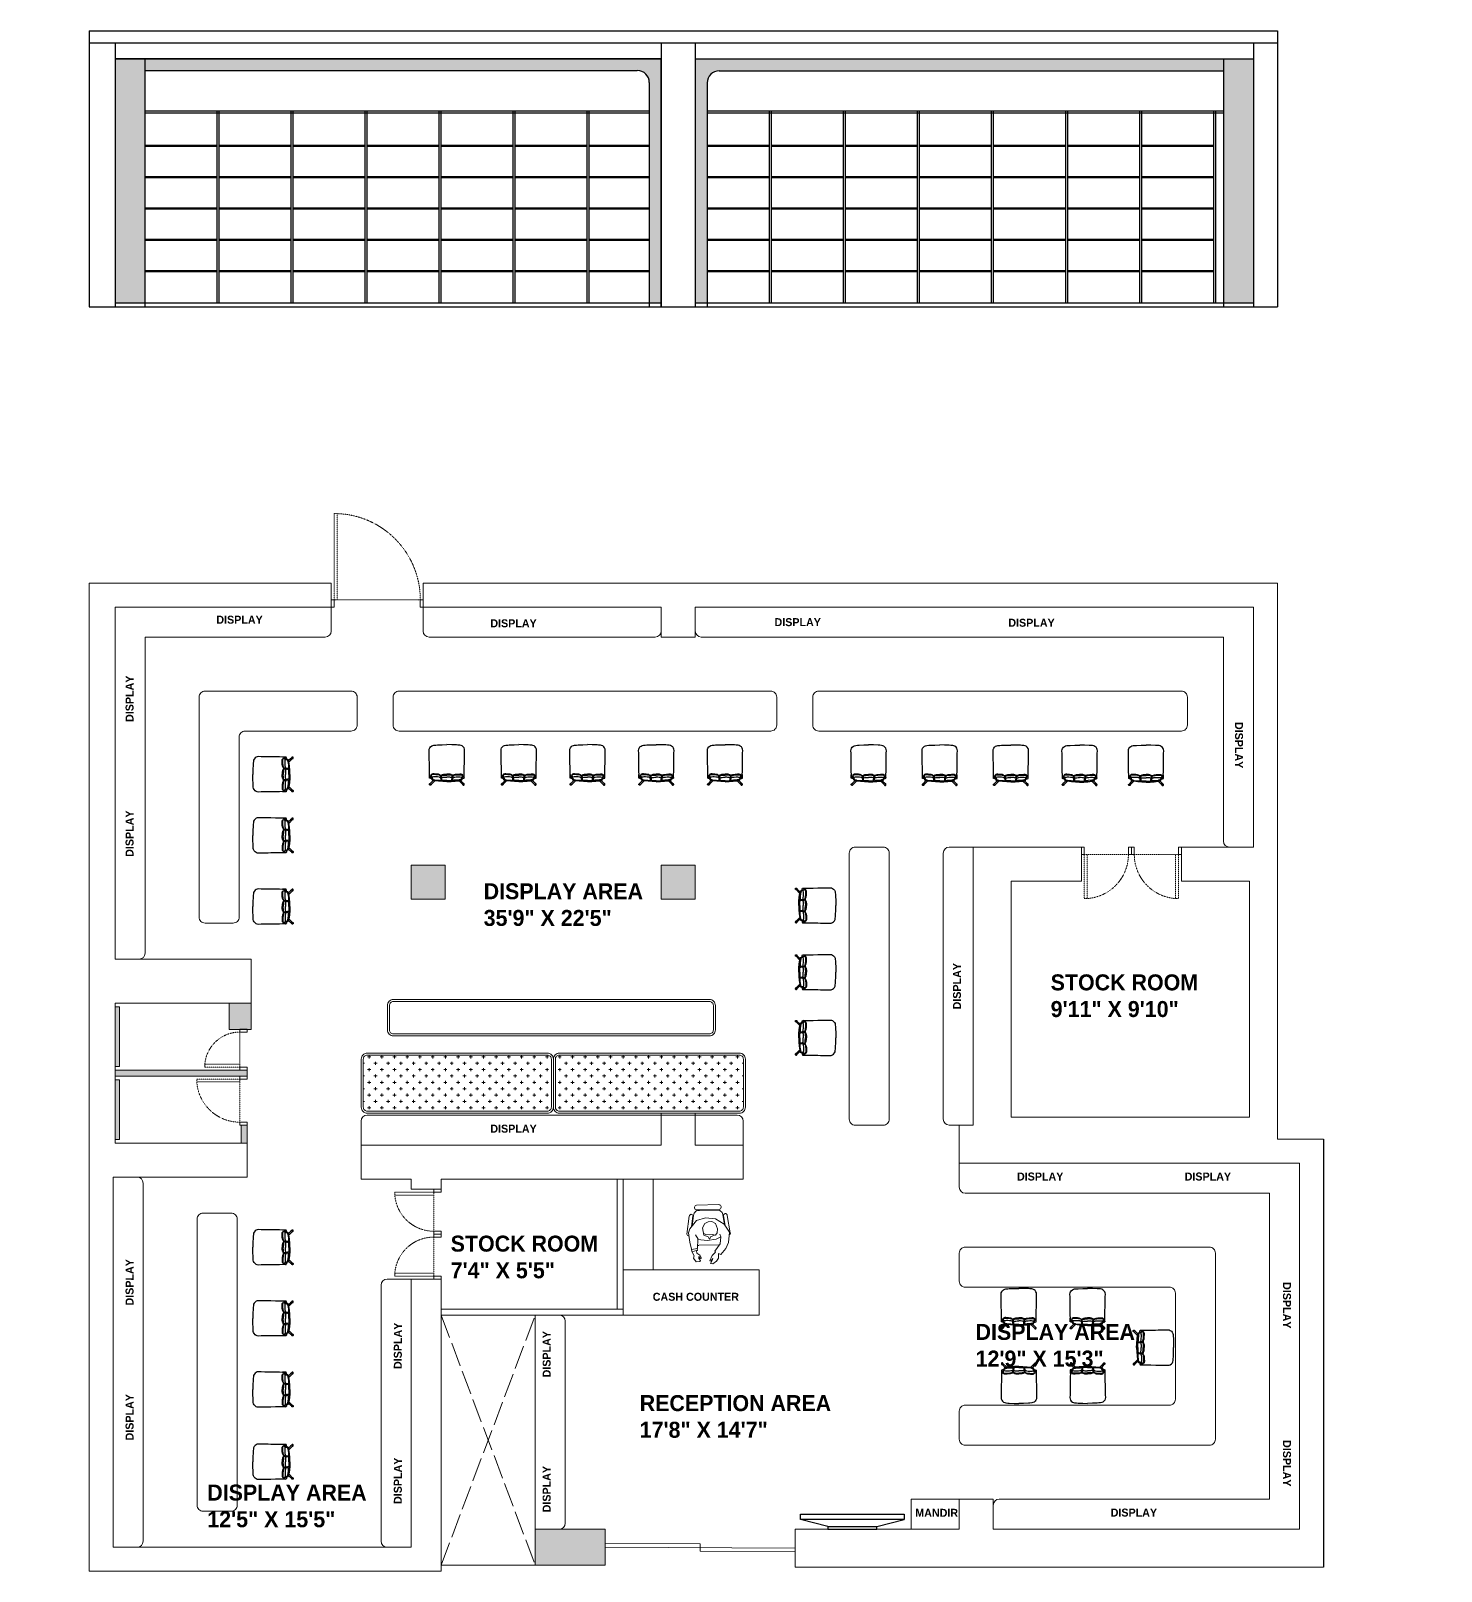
# Model space of a CAD drawing. Header units: inches. Extents: x -4677 to 18437, y -5264 to 2453.
# Drawn here: x 9867 to 10572, y -4412 to -3642 of the extents above; entities that cross this region are included whole.
import ezdxf

# ---------------------------------------------------------------- set-up
doc = ezdxf.new("R2010")
doc.units = ezdxf.units.IN
for name, pattern in [('ACAD_ISO02W100', [15, 12, -3]), ('AUDIT_D_060311083008-3', [0]), ('DASHED2', [0.375, 0.25, -0.125]), ('HIDDEN', [0.375, 0.25, -0.125])]:
    doc.linetypes.add(name, pattern=pattern)
for name, color, linetype in [('A-DOOR', 251, 'AUDIT_D_060311083008-3'), ('A-Door-Frame', 1, 'Continuous'), ('A-Door-Swing', 8, 'HIDDEN'), ('IEL-HATCH-002', 7, 'Continuous'), ('line_cad-block.com', 250, 'Continuous'), ('PDF11_PDF_CH', 7, 'Continuous')]:
    doc.layers.add(name, color=color, linetype=linetype)
doc.styles.add('HEMI', font='stylu.ttf')

# ---------------------------------------------------------------- blocks, each defined once
blk = doc.blocks.new('*U7')
at = {"layer": 'A-Door-Frame', "lineweight": 5}
for p, q in [((0, -100), (0, 0)), ((668, -100), (668, 0))]:
    blk.add_line(p, q, dxfattribs=at)
for points in [[(0, -100), (40, -100), (40, 0), (0, 0)], [(668, -100), (628, -100), (628, 0), (668, 0)]]:
    blk.add_lwpolyline(points, dxfattribs=at)
at = {"layer": 'A-Door-Swing', "linetype": 'DASHED2', "lineweight": 5}
blk.add_line((45, 0), (633, 0), dxfattribs=at)
blk.add_lwpolyline([(40, 0), (40, 588), (80, 588), (80, 0)], close=True, dxfattribs=at)
blk.add_arc((40, 0), 588, 360, 90, dxfattribs=at)
blk = doc.blocks.new('*U8')
at = {"layer": 'A-Door-Frame', "lineweight": 5}
for p, q in [((0, -100), (0, 0)), ((559, -100), (559, 0))]:
    blk.add_line(p, q, dxfattribs=at)
for points in [[(0, -100), (40, -100), (40, 0), (0, 0)], [(559, -100), (519, -100), (519, 0), (559, 0)]]:
    blk.add_lwpolyline(points, dxfattribs=at)
at = {"layer": 'A-Door-Swing', "linetype": 'DASHED2', "lineweight": 5}
blk.add_line((44, 0), (523, 0), dxfattribs=at)
blk.add_lwpolyline([(40, 0), (40, 479), (80, 479), (80, 0)], close=True, dxfattribs=at)
blk.add_arc((40, 0), 479, 360, 90, dxfattribs=at)
blk = doc.blocks.new('wf')
at = {"layer": 'PDF11_PDF_CH', "lineweight": 5}
for points in [[(-7100.86, -1901.79), (-7102.04, -1910.67)], [(-7099.68, -1906.9), (-7099.01, -1901.73)], [(-7098.22, -1897.24), (-7098.22, -1897.58)], [(-7086.03, -1895.95), (-7097.27, -1896.23)], [(-7097.21, -1898.59), (-7085.97, -1898.31)], [(-7095.75, -1898.87), (-7087.27, -1898.64)], [(-7084.06, -1900.95), (-7083.16, -1906)], [(-7082.77, -1900.33), (-7082.94, -1900.39)], [(-7081.93, -1901.34), (-7080.35, -1910.11)], [(-7093.62, -1910.33), (-7092.49, -1910.84), (-7090.75, -1911.06), (-7089.23, -1910.84), (-7087.77, -1911.17), (-7086.87, -1910.11), (-7086.65, -1908.03), (-7087.77, -1905.33), (-7089.51, -1904.43), (-7091.42, -1904.49), (-7093.05, -1905.33), (-7094.18, -1907.63), (-7093.62, -1911.17), (-7091.48, -1912.13), (-7090.98, -1913.09), (-7090.58, -1913.03), (-7090.24, -1912.02), (-7088.17, -1911.23)], [(-7096.43, -1913.25), (-7097.72, -1911.12)], [(-7096.03, -1916.29), (-7086.03, -1916.06)], [(-7085.02, -1912.13), (-7085.52, -1910.78)], [(-7096.82, -1917.86), (-7099.63, -1918.31)], [(-7097.21, -1918.93), (-7099.57, -1919.49)]]:
    blk.add_lwpolyline(points, dxfattribs=at)
for points in [[(-7098.95, -1901.8, 0.414213), (-7100.02, -1900.78), (-7099.85, -1900.78)], [(-7099.35, -1906.51), (-7098.67, -1901.34, -0.458817), (-7095.71, -1898.85)], [(-7085.92, -1898.31, 0.414213), (-7084.96, -1897.3), (-7084.96, -1896.9)], [(-7082.83, -1906.51), (-7083.73, -1901.4, -0.414214), (-7082.78, -1900.39)], [(-7101.99, -1910.67, 0.414214), (-7100.98, -1911.62), (-7101.15, -1911.62)]]:
    blk.add_lwpolyline(points, format="xyb", dxfattribs=at)
blk.add_lwpolyline([(-7096.48, -1913.31), (-7091.82, -1913.87), (-7087.32, -1913.25), (-7085.02, -1912.13), (-7085.41, -1915.61), (-7088.11, -1919.27), (-7087.66, -1919.72), (-7089.4, -1921.4), (-7090.58, -1923.99), (-7090.08, -1924.16), (-7089.12, -1922.92), (-7089.35, -1923.87), (-7090.19, -1925.45), (-7089.06, -1925.56), (-7087.15, -1924.27), (-7086.25, -1922.69), (-7086.2, -1920.39), (-7085.07, -1920.95), (-7082.6, -1917.92), (-7081.31, -1914.88), (-7080.75, -1909.66), (-7083.39, -1905.72), (-7087.77, -1903.08), (-7092.77, -1902.52), (-7097.27, -1903.93), (-7100.58, -1908.03), (-7101.26, -1909.99), (-7100.64, -1914.66), (-7099.68, -1918.25), (-7099.52, -1919.43), (-7098.34, -1921.51), (-7098.67, -1922.69), (-7097.44, -1924.55), (-7095.53, -1924.44), (-7095.19, -1923.87), (-7096.14, -1922.81), (-7095.98, -1921.96), (-7095.19, -1922.92), (-7094.74, -1922.69), (-7095.53, -1921.18), (-7096.99, -1920.17), (-7097.21, -1918.93), (-7096.71, -1918.87), (-7096.88, -1917.81), (-7096.65, -1917.75)], close=True, dxfattribs=at)
for centre, radius, start, end in [((-7099.83, -1901.82), 0.983, 91.19196, 181.19205), ((-7097.18, -1897.27), 0.983, 90.37353, 180.37354), ((-7097.18, -1897.6), 0.983, 180.98874, 270.98881), ((-7086.68, -1901.26), 2.61, 5.86671, 102.46398), ((-7085.95, -1896.99), 0.983, 1.80721, 91.80728), ((-7082.86, -1901.37), 0.983, 1.60398, 91.60402), ((-7101.12, -1910.47), 1.15, 271.0278, 275.47643), ((-7096.12, -1912.33), 4.02, 263.38062, 271.24697), ((-7086.11, -1912.1), 4.02, 271.59309, 275.60306), ((-7081.28, -1910.19), 0.983, 295.86727, 1.57111)]:
    blk.add_arc(centre, radius, start, end, dxfattribs=at)
blk = doc.blocks.new('*U12')
at = {"layer": 'A-Door-Frame', "lineweight": 5}
for p, q in [((0, -100), (0, 0)), ((682, -100), (682, 0))]:
    blk.add_line(p, q, dxfattribs=at)
for points in [[(0, -100), (40, -100), (40, 0), (0, 0)], [(682, -100), (642, -100), (642, 0), (682, 0)]]:
    blk.add_lwpolyline(points, dxfattribs=at)
at = {"layer": 'A-Door-Swing', "linetype": 'DASHED2', "lineweight": 5}
blk.add_line((45, 0), (647, 0), dxfattribs=at)
blk.add_lwpolyline([(40, 0), (40, 602), (80, 602), (80, 0)], close=True, dxfattribs=at)
blk.add_arc((40, 0), 602, 360, 90, dxfattribs=at)
blk = doc.blocks.new('*U13')
at = {"layer": 'A-Door-Frame', "lineweight": 5}
for p, q in [((0, -100), (0, 0)), ((614, -100), (614, 0))]:
    blk.add_line(p, q, dxfattribs=at)
for points in [[(0, -100), (40, -100), (40, 0), (0, 0)], [(614, -100), (574, -100), (574, 0), (614, 0)]]:
    blk.add_lwpolyline(points, dxfattribs=at)
at = {"layer": 'A-Door-Swing', "linetype": 'DASHED2', "lineweight": 5}
blk.add_line((45, 0), (578, 0), dxfattribs=at)
blk.add_lwpolyline([(40, 0), (40, 534), (80, 534), (80, 0)], close=True, dxfattribs=at)
blk.add_arc((40, 0), 534, 360, 90, dxfattribs=at)
blk = doc.blocks.new('erh')
at = {"ltscale": 7}
for p, q in [((3599.36, 764.17), (3585.77, 760.72)), ((3623.97, 764.17), (3637.56, 760.72))]:
    blk.add_line(p, q, dxfattribs=at)
for p, q in [((3623.97, 765.54), (3599.36, 765.54)), ((3599.36, 765.54), (3599.36, 764.17)), ((3623.97, 764.17), (3599.36, 764.17)), ((3623.97, 764.17), (3623.97, 765.54))]:
    blk.add_line(p, q)
blk.add_lwpolyline([(3585.77, 760.72), (3637.56, 760.72), (3637.56, 758.04), (3585.77, 758.04)], close=True, dxfattribs=at)
blk = doc.blocks.new('*U9')
at = {"layer": 'A-Door-Frame', "lineweight": 5}
for p, q in [((0, -100), (0, 0)), ((1255, -100), (1255, 0))]:
    blk.add_line(p, q, dxfattribs=at)
for points in [[(0, -100), (40, -100), (40, 0), (0, 0)], [(1255, -100), (1215, -100), (1215, 0), (1255, 0)]]:
    blk.add_lwpolyline(points, dxfattribs=at)
at = {"layer": 'A-Door-Swing', "linetype": 'DASHED2', "lineweight": 5}
blk.add_line((51, 0), (1225, 0), dxfattribs=at)
blk.add_lwpolyline([(40, 0), (40, 1175), (80, 1175), (80, 0)], close=True, dxfattribs=at)
blk.add_arc((40, 0), 1175, 360, 90, dxfattribs=at)
blk = doc.blocks.new('LEADCHAIR Executive 2014')
at = {"layer": 'line_cad-block.com', "color": 252, "true_color": 0x939598}
for points in [[(-239, 254), (-241, 256), (-243, 261), (-246, 264), (-249, 267), (-253, 268), (-257, 268), (-260, 267), (-264, 264), (-266, 261), (-267, 257), (-267, 253), (-266, 250), (-264, 246), (-260, 244), (-254, 240)], [(-186, 201), (-248, 262), (-251, 265), (-253, 265), (-256, 265), (-259, 265), (-262, 262), (-264, 260), (-265, 257), (-264, 254), (-264, 251), (-262, 249), (-241, 227), (-211, 196)], [(186, 201), (248, 262), (251, 265), (253, 265), (256, 265), (259, 265), (262, 262), (264, 260), (265, 257), (264, 254), (264, 251), (262, 249), (241, 227), (211, 196)], [(239, 254), (241, 256), (243, 261), (246, 264), (249, 267), (253, 268), (257, 268), (260, 267), (264, 264), (266, 261), (267, 257), (267, 253), (266, 250), (264, 246), (260, 244), (254, 240)], [(-256, 130), (-260, 128), (-262, 121), (-263, 116), (-265, 102), (-267, 55), (-267, -5), (-269, -78), (-270, -119), (-270, -168), (-270, -225), (-272, -265), (-270, -285), (-263, -303), (-251, -320), (-234, -334), (-217, -342), (-199, -346), (-170, -348), (-146, -350), (-73, -353), (0, -354)], [(-265, 159), (-265, 159), (-266, 159), (-266, 150), (-266, 142), (-266, 139), (-266, 104)], [(-263, 146), (-264, 146), (-264, 146), (-265, 145), (-265, 144), (-266, 131)], [(0, 214), (-64, 213), (-127, 208), (-190, 201), (-202, 199), (-211, 196), (-219, 194), (-223, 191), (-227, 184), (-247, 135), (-249, 131), (-251, 130), (-253, 131), (-255, 136), (-259, 147), (-262, 153), (-265, 159)], [(-234, 166), (-245, 164), (-252, 163), (-265, 159)], [(0, 210), (-63, 207), (-126, 203), (-190, 196), (-196, 195), (-204, 193), (-210, 192), (-216, 190), (-220, 188), (-223, 184), (-226, 176), (-245, 133), (-251, 124), (-253, 125), (-263, 146)], [(-98, 152), (-96, 152), (-93, 152), (-92, 152), (-93, 147), (-93, 143), (-94, 138), (-94, 134), (-95, 129), (-96, 124), (-96, 123), (-102, 120), (-107, 118), (-111, 116), (-128, 112), (-140, 110), (-170, 108), (-192, 107), (-204, 107), (-224, 108), (-229, 109), (-241, 113), (-244, 114), (-241, 121), (-237, 132), (-233, 142), (-232, 146), (-229, 151)], [(-96, 123), (-99, 119), (-107, 112), (-117, 105), (-131, 101), (-157, 98), (-180, 97), (-198, 95), (-214, 95), (-221, 97), (-227, 99), (-233, 101), (-237, 105), (-240, 108), (-242, 112), (-243, 113)], [(-92, 195), (-90, 194), (-89, 192), (-90, 180), (-92, 155), (-99, 151), (-106, 149), (-116, 146), (-120, 145), (-142, 142), (-168, 141), (-190, 141), (-206, 142), (-224, 145), (-230, 146), (-230, 147), (-228, 153), (-221, 173), (-219, 176), (-217, 178), (-210, 181), (-199, 184), (-193, 185), (-186, 187), (-130, 192), (-111, 193), (-92, 195)], [(-102, 115), (-89, 115)], [(-89, 115), (-86, 115), (-81, 114), (-73, 111)], [(-71, 153), (-76, 153), (-79, 152), (-80, 152), (-80, 149), (-81, 144), (-82, 136), (-83, 130), (-84, 124), (-67, 117), (-50, 115), (0, 113)], [(-84, 124), (-73, 110), (-68, 107), (-60, 103), (-48, 100), (-39, 99), (-34, 98), (0, 98)], [(0, 198), (-74, 197), (-74, 195), (-75, 193), (-76, 181), (-79, 156), (-78, 155), (-76, 154), (-71, 152), (-57, 148), (-44, 147), (-25, 146), (0, 146)], [(0, 214), (64, 213), (127, 208), (190, 201), (202, 199), (211, 196), (219, 194), (223, 191), (227, 184), (247, 135), (249, 131), (251, 130), (253, 131), (255, 136), (259, 147), (262, 153), (265, 159)], [(0, 210), (63, 207), (126, 203), (190, 196), (196, 195), (204, 193), (210, 192), (216, 190), (220, 188), (223, 184), (226, 176), (245, 133), (251, 124), (253, 125), (263, 146)], [(0, 198), (74, 197), (74, 195), (75, 193), (76, 181), (79, 156), (78, 155), (76, 154), (71, 152), (57, 148), (44, 147), (25, 146), (0, 146)], [(71, 153), (76, 153), (79, 152), (80, 152), (80, 149), (81, 144), (82, 136), (83, 130), (84, 124), (67, 117), (50, 115), (0, 113)], [(256, 130), (260, 128), (262, 121), (263, 116), (265, 102), (267, 55), (267, -5), (269, -78), (270, -119), (270, -168), (270, -225), (272, -265), (270, -285), (263, -303), (251, -320), (234, -334), (217, -342), (199, -346), (170, -348), (146, -350), (73, -353), (0, -354)], [(84, 124), (73, 110), (68, 107), (60, 103), (48, 100), (39, 99), (34, 98), (0, 98)], [(89, 115), (86, 115), (81, 114), (73, 111)], [(92, 195), (90, 194), (89, 192), (90, 180), (92, 155), (99, 151), (106, 149), (116, 146), (120, 145), (142, 142), (168, 141), (190, 141), (206, 142), (224, 145), (230, 146), (230, 147), (228, 153), (221, 173), (219, 176), (217, 178), (210, 181), (199, 184), (193, 185), (186, 187), (130, 192), (111, 193), (92, 195)], [(102, 115), (89, 115)], [(98, 152), (96, 152), (93, 152), (92, 152), (93, 147), (93, 143), (94, 138), (94, 134), (95, 129), (96, 124), (96, 123), (102, 120), (107, 118), (111, 116), (128, 112), (140, 110), (170, 108), (192, 107), (204, 107), (224, 108), (229, 109), (241, 113), (244, 114), (241, 121), (237, 132), (233, 142), (232, 146), (229, 151)], [(96, 123), (99, 119), (107, 112), (117, 105), (131, 101), (157, 98), (180, 97), (198, 95), (214, 95), (221, 97), (227, 99), (233, 101), (237, 105), (240, 108), (242, 112), (243, 113)], [(234, 166), (245, 164), (252, 163), (265, 159)], [(263, 146), (264, 146), (264, 146), (265, 145), (265, 144), (266, 131)], [(265, 159), (265, 159), (266, 159), (266, 150), (266, 142), (266, 139), (266, 104)]]:
    blk.add_lwpolyline(points, dxfattribs=at)

msp = doc.modelspace()

# ---------------------------------------------------------------- hatches: boundary and pattern name
at = {"layer": 'IEL-HATCH-002', "true_color": 0x939598, "transparency": 33554687}
h = msp.add_hatch(color=252, dxfattribs=at)
h.dxf.hatch_style = 1
h.paths.add_polyline_path([(9648.4, -3662.13), (9487.4, -3662.13), (9487.4, -3784.13), (9493.4, -3784.13), (9493.4, -3674.13, -0.414214), (9499.4, -3668.13), (9648.4, -3668.13)])
h.paths.add_polyline_path([(9663.4, -3662.13), (9648.4, -3662.13), (9648.4, -3784.13), (9663.4, -3784.13)])
h.paths.add_polyline_path([(10182.61, -3655.71), (9924.64, -3655.71), (9924.64, -3661.61), (10170.64, -3661.61, -0.414214), (10176.64, -3667.61), (10176.61, -3777.71), (10182.59, -3777.71)])
h.paths.add_polyline_path([(10463.61, -3655.71), (10199.61, -3655.71), (10199.61, -3777.71), (10205.61, -3777.71), (10205.61, -3667.71, -0.414214), (10211.61, -3661.71), (10463.61, -3661.71)])
h.paths.add_polyline_path([(10478.61, -3655.71), (10463.61, -3655.71), (10463.61, -3777.71), (10478.61, -3777.71)])
h.paths.add_polyline_path([(9909.61, -3655.71), (9909.61, -3777.71), (9924.61, -3777.71), (9924.62, -3762.04), (9924.61, -3762.04), (9924.61, -3761.54), (9924.62, -3746.38), (9924.61, -3746.38), (9924.62, -3746.38), (9924.62, -3730.71), (9924.61, -3730.71), (9924.61, -3730.21), (9924.62, -3715.04), (9924.61, -3715.04), (9924.61, -3714.54), (9924.62, -3699.38), (9924.61, -3699.38), (9924.61, -3698.88), (9924.64, -3655.71)])
h.paths.add_polyline_path([(10756.29, -3655.71), (10651.29, -3655.71), (10651.29, -3661.71), (10744.29, -3661.71, -0.414214), (10750.29, -3667.71), (10750.29, -3777.71), (10756.29, -3777.71)])
h.paths.add_polyline_path([(10651.29, -3655.71), (10636.29, -3655.71), (10636.29, -3779.71), (10651.29, -3779.71)])
at = {"layer": 'IEL-HATCH-002', "lineweight": 5, "true_color": 0x636466, "transparency": 33554687}
h = msp.add_hatch(color=251, dxfattribs=at)
h.dxf.hatch_style = 1
h.paths.add_polyline_path([(10074.61, -4058.81), (10057.61, -4058.81), (10057.61, -4075.81), (10074.61, -4075.81)])
h.paths.add_polyline_path([(10199.61, -4058.81), (10182.61, -4058.81), (10182.61, -4075.81), (10199.61, -4075.81)])
at = {"layer": 'IEL-HATCH-002', "lineweight": 5, "true_color": 0xadddf7, "transparency": 33554687}
h = msp.add_hatch(color=141, dxfattribs=at)
h.dxf.hatch_style = 1
h.paths.add_polyline_path([(9911.76, -4166.17), (9909.61, -4166.17), (9909.61, -4195.97), (9911.76, -4195.97)])
h.paths.add_polyline_path([(9911.76, -4129.67), (9909.61, -4129.67), (9909.61, -4159.47), (9911.76, -4159.47)])
at = {"layer": 'IEL-HATCH-002', "lineweight": 5, "true_color": 0x939598, "transparency": 33554687}
h = msp.add_hatch(color=252, dxfattribs=at)
h.dxf.hatch_style = 1
h.paths.add_polyline_path([(9977.61, -4127.81), (9966.61, -4127.81), (9966.61, -4140.92), (9971.95, -4140.92), (9971.95, -4140.81), (9975.61, -4140.81), (9975.61, -4140.92), (9977.61, -4140.92)])
h = msp.add_hatch(dxfattribs=at)
h.set_pattern_fill('CROSS', color=252, scale=0.5)
h.set_pattern_definition([(0, (1879.2303, -5053.241), (3.175, 3.175), [1.5875, -4.7625]), (90, (1880.024, -5054.0346), (-3.175, 3.175), [1.5875, -4.7625])])
h.paths.add_polyline_path([(10127.67, -4155.81, 0.414214), (10125.67, -4153.81), (10035.67, -4153.81, 0.414214), (10033.67, -4155.81), (10033.67, -4179.81, 0.414214), (10035.67, -4181.81), (10125.67, -4181.81, 0.414214), (10127.67, -4179.81)])
h.paths.add_polyline_path([(10223.67, -4155.81, 0.414214), (10221.67, -4153.81), (10131.67, -4153.81, 0.414214), (10129.67, -4155.81), (10129.67, -4179.81, 0.414214), (10131.67, -4181.81), (10221.67, -4181.81, 0.414214), (10223.67, -4179.81)])
at = {"layer": 'IEL-HATCH-002', "lineweight": 5, "true_color": 0xc6a88b, "transparency": 33554687}
h = msp.add_hatch(color=43, dxfattribs=at)
h.dxf.hatch_style = 1
h.paths.add_polyline_path([(9975.61, -4161.31), (9971.95, -4161.31), (9909.61, -4161.31), (9909.61, -4164.31), (9975.61, -4164.31)])
h.paths.add_polyline_path([(9975.61, -4188.81), (9972.61, -4188.81), (9972.61, -4197.81), (9975.61, -4197.81)])
at = {"layer": 'IEL-HATCH-002', "lineweight": 5, "true_color": 0x939598, "transparency": 33554687}
h = msp.add_hatch(color=252, dxfattribs=at)
h.dxf.hatch_style = 1
h.paths.add_polyline_path([(10154.61, -4390.81), (10119.61, -4390.81), (10119.61, -4408.81), (10154.61, -4408.81)])

# ---------------------------------------------------------------- linework, layer by layer
for p, q in [((9896.61, -3641.71), (9896.61, -3779.71)), ((9896.61, -3641.71), (10490.61, -3641.71)), ((10490.61, -3641.71), (10490.61, -3779.71)), ((9896.61, -3647.71), (10490.61, -3647.71)), ((9909.61, -3647.71), (9909.61, -3779.71)), ((10182.61, -3647.71), (10182.61, -3779.71)), ((10199.61, -3647.71), (10199.61, -3779.71)), ((10478.61, -3647.71), (10478.61, -3779.71)), ((9909.61, -3655.71), (10182.61, -3655.71)), ((9909.64, -3655.61), (10182.64, -3655.61)), ((9924.61, -3779.71), (9924.64, -3655.61)), ((10182.59, -3779.81), (10182.61, -3655.71)), ((10199.61, -3655.71), (10478.61, -3655.71)), ((10199.61, -3655.71), (10478.61, -3655.71)), ((10463.61, -3655.71), (10463.61, -3779.71)), ((9924.64, -3661.61), (10170.64, -3661.61)), ((10211.61, -3661.71), (10463.61, -3661.71)), ((10176.64, -3667.61), (10176.61, -3779.71)), ((10205.61, -3667.71), (10205.61, -3779.71)), ((9924.63, -3681.71), (10176.63, -3681.71)), ((9924.63, -3682.71), (10176.63, -3682.71)), ((9960.61, -3777.71), (9960.63, -3681.71)), ((9961.61, -3777.71), (9961.63, -3681.71)), ((9997.6, -3777.71), (9997.62, -3681.71)), ((9998.6, -3777.71), (9998.62, -3681.71)), ((10034.59, -3777.71), (10034.61, -3681.71)), ((10035.59, -3777.71), (10035.61, -3681.71)), ((10071.59, -3777.71), (10071.61, -3681.71)), ((10072.59, -3777.71), (10072.61, -3681.71)), ((10108.59, -3777.71), (10108.61, -3681.71)), ((10109.59, -3777.71), (10109.61, -3681.71)), ((10145.59, -3777.71), (10145.61, -3681.71)), ((10146.59, -3777.71), (10146.61, -3681.71)), ((10182.61, -3681.71), (10182.61, -3681.71)), ((10205.61, -3681.71), (10463.61, -3681.71)), ((10205.61, -3682.71), (10463.61, -3682.71)), ((10236.61, -3681.71), (10236.61, -3777.71)), ((10237.61, -3681.71), (10237.61, -3777.71)), ((10273.61, -3681.71), (10273.61, -3777.71)), ((10274.61, -3681.71), (10274.61, -3777.71)), ((10310.61, -3681.71), (10310.61, -3777.71)), ((10311.61, -3681.71), (10311.61, -3777.71)), ((10347.61, -3681.71), (10347.61, -3777.71)), ((10348.61, -3681.71), (10348.61, -3777.71)), ((10384.61, -3681.71), (10384.61, -3777.71)), ((10385.61, -3681.71), (10385.61, -3777.71)), ((10421.61, -3681.71), (10421.61, -3777.71)), ((10422.61, -3681.71), (10422.61, -3777.71)), ((10458.61, -3681.71), (10458.61, -3777.71)), ((10459.61, -3681.71), (10459.61, -3777.71)), ((9896.61, -3779.71), (10490.61, -3779.71)), ((9909.61, -3777.71), (10182.61, -3777.71)), ((9997.6, -3779.85), (9997.6, -3779.71)), ((9998.6, -3779.85), (9998.6, -3779.71)), ((10199.61, -3777.71), (10478.61, -3777.71)), ((10513.61, -4195.81), (10513.61, -4409.81))]:
    msp.add_line(p, q)
at = {"color": 143, "true_color": 0x7aafdf}
for p, q in [((9924.61, -3698.88), (9960.61, -3698.88)), ((9924.61, -3699.38), (9960.61, -3699.38)), ((9961.61, -3698.88), (9997.61, -3698.88)), ((9961.61, -3699.38), (9997.61, -3699.38)), ((9998.6, -3698.88), (10034.6, -3698.88)), ((9998.6, -3699.38), (10034.6, -3699.38)), ((10035.59, -3698.88), (10071.59, -3698.88)), ((10035.59, -3699.38), (10071.59, -3699.38)), ((10072.59, -3698.88), (10108.59, -3698.88)), ((10072.59, -3699.38), (10108.59, -3699.38)), ((10109.59, -3698.88), (10145.59, -3698.88)), ((10109.59, -3699.38), (10145.59, -3699.38)), ((10146.59, -3698.88), (10176.61, -3698.88)), ((10146.59, -3699.38), (10176.61, -3699.38)), ((10205.61, -3698.88), (10236.61, -3698.88)), ((10205.61, -3699.38), (10236.61, -3699.38)), ((10237.61, -3698.88), (10273.61, -3698.88)), ((10237.61, -3699.38), (10273.61, -3699.38)), ((10274.61, -3698.88), (10310.61, -3698.88)), ((10274.61, -3699.38), (10310.61, -3699.38)), ((10311.61, -3698.88), (10347.61, -3698.88)), ((10311.61, -3699.38), (10347.61, -3699.38)), ((10348.61, -3698.88), (10384.61, -3698.88)), ((10348.61, -3699.38), (10384.61, -3699.38)), ((10385.61, -3698.88), (10421.61, -3698.88)), ((10385.61, -3699.38), (10421.61, -3699.38)), ((10422.61, -3698.88), (10458.61, -3698.88)), ((10422.61, -3699.38), (10458.61, -3699.38)), ((9924.61, -3714.54), (9960.61, -3714.54)), ((9924.61, -3715.04), (9960.61, -3715.04)), ((9961.61, -3714.54), (9997.61, -3714.54)), ((9961.61, -3715.04), (9997.61, -3715.04)), ((9998.6, -3714.54), (10034.6, -3714.54)), ((9998.6, -3715.04), (10034.6, -3715.04)), ((10035.59, -3714.54), (10071.59, -3714.54)), ((10035.59, -3715.04), (10071.59, -3715.04)), ((10072.59, -3714.54), (10108.59, -3714.54)), ((10072.59, -3715.04), (10108.59, -3715.04)), ((10109.59, -3714.54), (10145.59, -3714.54)), ((10109.59, -3715.04), (10145.59, -3715.04)), ((10146.59, -3714.54), (10176.61, -3714.54)), ((10146.59, -3715.04), (10176.61, -3715.04)), ((10205.61, -3714.54), (10236.61, -3714.54)), ((10205.61, -3715.04), (10236.61, -3715.04)), ((10237.61, -3714.54), (10273.61, -3714.54)), ((10237.61, -3715.04), (10273.61, -3715.04)), ((10274.61, -3714.54), (10310.61, -3714.54)), ((10274.61, -3715.04), (10310.61, -3715.04)), ((10311.61, -3714.54), (10347.61, -3714.54)), ((10311.61, -3715.04), (10347.61, -3715.04)), ((10348.61, -3714.54), (10384.61, -3714.54)), ((10348.61, -3715.04), (10384.61, -3715.04)), ((10385.61, -3714.54), (10421.61, -3714.54)), ((10385.61, -3715.04), (10421.61, -3715.04)), ((10422.61, -3714.54), (10458.61, -3714.54)), ((10422.61, -3715.04), (10458.61, -3715.04)), ((9924.61, -3730.21), (9960.61, -3730.21)), ((9924.61, -3730.71), (9960.61, -3730.71)), ((9961.61, -3730.21), (9997.61, -3730.21)), ((9961.61, -3730.71), (9997.61, -3730.71)), ((9998.6, -3730.21), (10034.6, -3730.21)), ((9998.6, -3730.71), (10034.6, -3730.71)), ((10035.59, -3730.21), (10071.59, -3730.21)), ((10035.59, -3730.71), (10071.59, -3730.71)), ((10072.59, -3730.21), (10108.59, -3730.21)), ((10072.59, -3730.71), (10108.59, -3730.71)), ((10109.59, -3730.21), (10145.59, -3730.21)), ((10109.59, -3730.71), (10145.59, -3730.71)), ((10146.59, -3730.21), (10176.61, -3730.21)), ((10146.59, -3730.71), (10176.61, -3730.71)), ((10205.61, -3730.21), (10236.61, -3730.21)), ((10205.61, -3730.71), (10236.61, -3730.71)), ((10237.61, -3730.21), (10273.61, -3730.21)), ((10237.61, -3730.71), (10273.61, -3730.71)), ((10274.61, -3730.21), (10310.61, -3730.21)), ((10274.61, -3730.71), (10310.61, -3730.71)), ((10311.61, -3730.21), (10347.61, -3730.21)), ((10311.61, -3730.71), (10347.61, -3730.71)), ((10348.61, -3730.21), (10384.61, -3730.21)), ((10348.61, -3730.71), (10384.61, -3730.71)), ((10385.61, -3730.21), (10421.61, -3730.21)), ((10385.61, -3730.71), (10421.61, -3730.71)), ((10422.61, -3730.21), (10458.61, -3730.21)), ((10422.61, -3730.71), (10458.61, -3730.71)), ((9924.61, -3745.88), (9960.61, -3745.88)), ((9924.61, -3746.38), (9960.61, -3746.38)), ((9961.61, -3745.88), (9997.61, -3745.88)), ((9961.61, -3746.38), (9997.61, -3746.38)), ((9998.6, -3745.88), (10034.6, -3745.88)), ((9998.6, -3746.38), (10034.6, -3746.38)), ((10035.59, -3745.88), (10071.59, -3745.88)), ((10035.59, -3746.38), (10071.59, -3746.38)), ((10072.59, -3745.88), (10108.59, -3745.88)), ((10072.59, -3746.38), (10108.59, -3746.38)), ((10109.59, -3745.88), (10145.59, -3745.88)), ((10109.59, -3746.38), (10145.59, -3746.38)), ((10146.59, -3745.88), (10176.61, -3745.88)), ((10146.59, -3746.38), (10176.61, -3746.38)), ((10205.61, -3745.88), (10236.61, -3745.88)), ((10205.61, -3746.38), (10236.61, -3746.38)), ((10237.61, -3745.88), (10273.61, -3745.88)), ((10237.61, -3746.38), (10273.61, -3746.38)), ((10274.61, -3745.88), (10310.61, -3745.88)), ((10274.61, -3746.38), (10310.61, -3746.38)), ((10311.61, -3745.88), (10347.61, -3745.88)), ((10311.61, -3746.38), (10347.61, -3746.38)), ((10348.61, -3745.88), (10384.61, -3745.88)), ((10348.61, -3746.38), (10384.61, -3746.38)), ((10385.61, -3745.88), (10421.61, -3745.88)), ((10385.61, -3746.38), (10421.61, -3746.38)), ((10422.61, -3745.88), (10458.61, -3745.88)), ((10422.61, -3746.38), (10458.61, -3746.38)), ((9924.61, -3761.54), (9960.61, -3761.54)), ((9924.61, -3762.04), (9960.61, -3762.04)), ((9961.61, -3761.54), (9997.61, -3761.54)), ((9961.61, -3762.04), (9997.61, -3762.04)), ((9998.6, -3761.54), (10034.6, -3761.54)), ((9998.6, -3762.04), (10034.6, -3762.04)), ((10035.59, -3761.54), (10071.59, -3761.54)), ((10035.59, -3762.04), (10071.59, -3762.04)), ((10072.59, -3761.54), (10108.59, -3761.54)), ((10072.59, -3762.04), (10108.59, -3762.04)), ((10109.59, -3761.54), (10145.59, -3761.54)), ((10109.59, -3762.04), (10145.59, -3762.04)), ((10146.59, -3761.54), (10176.61, -3761.54)), ((10146.59, -3762.04), (10176.61, -3762.04)), ((10205.61, -3761.54), (10236.61, -3761.54)), ((10205.61, -3762.04), (10236.61, -3762.04)), ((10237.61, -3761.54), (10273.61, -3761.54)), ((10237.61, -3762.04), (10273.61, -3762.04)), ((10274.61, -3761.54), (10310.61, -3761.54)), ((10274.61, -3762.04), (10310.61, -3762.04)), ((10311.61, -3761.54), (10347.61, -3761.54)), ((10311.61, -3762.04), (10347.61, -3762.04)), ((10348.61, -3761.54), (10384.61, -3761.54)), ((10348.61, -3762.04), (10384.61, -3762.04)), ((10385.61, -3761.54), (10421.61, -3761.54)), ((10385.61, -3762.04), (10421.61, -3762.04)), ((10422.61, -3761.54), (10458.61, -3761.54)), ((10422.61, -3762.04), (10458.61, -3762.04))]:
    msp.add_line(p, q, dxfattribs=at)
at = {"lineweight": 5}
for p, q in [((10017.61, -3917.81), (9896.61, -3917.81)), ((9896.61, -3917.81), (9896.61, -4411.81)), ((10017.61, -3917.81), (10017.61, -3929.81)), ((10490.61, -3917.81), (10063.61, -3917.81)), ((10063.61, -3917.81), (10063.61, -3929.81)), ((10490.61, -4195.81), (10490.61, -3917.81)), ((10017.61, -3929.81), (9909.61, -3929.81)), ((9909.61, -3929.81), (9909.61, -4105.81)), ((9909.61, -3929.81), (9909.61, -3944.81)), ((10017.61, -3929.81), (10017.61, -3941.81)), ((10182.61, -3929.81), (10063.61, -3929.81)), ((10063.61, -3929.81), (10063.61, -3941.81)), ((10182.61, -3944.81), (10182.61, -3929.81)), ((10182.61, -3929.81), (10182.61, -3941.81)), ((10478.61, -3929.81), (10199.61, -3929.81)), ((10199.61, -3929.81), (10199.61, -3944.81)), ((10199.61, -3929.81), (10199.61, -3941.81)), ((10478.61, -4049.81), (10478.61, -3929.81)), ((10014.61, -3944.81), (9924.61, -3944.81)), ((9924.61, -3944.81), (9924.61, -4102.81)), ((10179.61, -3944.81), (10066.61, -3944.81)), ((10199.61, -3944.81), (10182.61, -3944.81)), ((10199.61, -3944.81), (10182.61, -3944.81)), ((10463.61, -3944.81), (10202.61, -3944.81)), ((10463.61, -4046.81), (10463.61, -3944.81)), ((10338.61, -4049.81), (10326.61, -4049.81)), ((10338.61, -4188.81), (10338.61, -4049.81)), ((10338.61, -4049.81), (10392.61, -4049.81)), ((10392.61, -4049.81), (10392.61, -4066.81)), ((10442.61, -4066.81), (10442.61, -4049.81)), ((10442.61, -4049.81), (10478.61, -4049.81)), ((10478.61, -4049.81), (10466.61, -4049.81)), ((10323.61, -4052.81), (10323.61, -4185.81)), ((10074.61, -4058.81), (10057.61, -4058.81)), ((10057.61, -4058.81), (10057.61, -4075.81)), ((10074.61, -4075.81), (10074.61, -4058.81)), ((10392.61, -4066.81), (10357.61, -4066.81)), ((10357.61, -4066.81), (10357.61, -4184.81)), ((10476.61, -4066.81), (10442.61, -4066.81)), ((10476.61, -4184.81), (10476.61, -4066.81)), ((10057.61, -4075.81), (10074.61, -4075.81)), ((9909.61, -4105.81), (9977.61, -4105.81)), ((9909.61, -4105.81), (9921.61, -4105.81)), ((9977.61, -4105.81), (9977.61, -4127.81)), ((9909.61, -4127.81), (9909.61, -4197.81)), ((9966.61, -4127.81), (9909.61, -4127.81)), ((9977.61, -4127.81), (9966.61, -4127.81)), ((9966.61, -4140.92), (9966.61, -4127.81)), ((9977.61, -4127.81), (9977.61, -4140.92)), ((9977.61, -4140.92), (9966.61, -4140.92)), ((9975.61, -4161.31), (9909.61, -4161.31)), ((9975.61, -4164.31), (9909.61, -4164.31)), ((9975.61, -4164.31), (9975.61, -4161.31)), ((9975.61, -4188.81), (9972.61, -4188.81)), ((9972.61, -4188.81), (9972.61, -4197.81)), ((9975.61, -4197.81), (9975.61, -4188.81)), ((10032.61, -4186.81), (10032.61, -4198.81)), ((10220.61, -4183.81), (10035.61, -4183.81)), ((10182.61, -4198.81), (10182.61, -4182.81)), ((10182.61, -4182.81), (10199.61, -4182.81)), ((10199.61, -4182.81), (10199.61, -4198.81)), ((10223.61, -4198.81), (10223.61, -4186.81)), ((10326.61, -4188.81), (10338.61, -4188.81)), ((10331.61, -4207.81), (10331.61, -4188.81)), ((10357.61, -4184.81), (10476.61, -4184.81)), ((10513.61, -4195.81), (10490.61, -4195.81)), ((9909.61, -4197.81), (9975.61, -4197.81)), ((9975.61, -4197.81), (9975.61, -4214.81)), ((10032.61, -4215.81), (10032.61, -4198.81)), ((10199.61, -4198.81), (10223.61, -4198.81)), ((10223.61, -4198.81), (10223.61, -4215.81)), ((10501.61, -4207.81), (10331.61, -4207.81)), ((10331.61, -4207.81), (10331.61, -4219.81)), ((10501.61, -4390.81), (10501.61, -4207.81)), ((9975.61, -4214.81), (9908.61, -4214.81)), ((9908.61, -4214.81), (9908.61, -4399.81)), ((9908.61, -4214.81), (9920.61, -4214.81)), ((9923.61, -4217.81), (9923.61, -4396.81)), ((10057.61, -4215.81), (10032.61, -4215.81)), ((10057.61, -4220.81), (10057.61, -4215.81)), ((10072.61, -4215.81), (10072.61, -4220.81)), ((10160.61, -4280.81), (10160.61, -4215.81)), ((10163.61, -4215.81), (10163.61, -4275.81)), ((10163.61, -4283.81), (10163.61, -4215.81)), ((10178.61, -4261.14), (10178.61, -4215.81)), ((10072.61, -4220.81), (10057.61, -4220.81)), ((10486.61, -4222.81), (10334.61, -4222.81)), ((10486.61, -4375.81), (10486.61, -4222.81)), ((10057.61, -4265.81), (10045.61, -4265.81)), ((10057.61, -4399.81), (10057.61, -4265.81)), ((10057.61, -4265.81), (10072.61, -4265.81)), ((10072.61, -4265.81), (10072.61, -4283.81)), ((10042.61, -4396.81), (10042.61, -4268.81)), ((10072.61, -4280.81), (10163.61, -4280.81)), ((10072.61, -4283.81), (10119.61, -4283.81)), ((10072.61, -4283.81), (10072.61, -4408.81)), ((10072.61, -4283.81), (10163.61, -4283.81)), ((10119.61, -4283.81), (10119.61, -4299.81)), ((10119.61, -4283.81), (10119.61, -4283.81)), ((10131.61, -4283.81), (10119.61, -4283.81)), ((10134.61, -4286.81), (10134.61, -4387.81)), ((10119.61, -4299.81), (10119.61, -4390.81)), ((10331.61, -4390.81), (10331.61, -4375.81)), ((10331.61, -4375.81), (10348.61, -4375.81)), ((10348.61, -4375.81), (10348.61, -4390.81)), ((10348.61, -4378.81), (10348.61, -4390.81)), ((10351.61, -4375.81), (10486.61, -4375.81)), ((10119.61, -4390.81), (10154.61, -4390.81)), ((10119.61, -4408.81), (10119.61, -4390.81)), ((10119.61, -4390.81), (10131.61, -4390.81)), ((10154.61, -4390.81), (10154.61, -4408.81)), ((10249.61, -4409.81), (10249.61, -4390.81)), ((10249.61, -4390.81), (10331.61, -4390.81)), ((10348.61, -4390.81), (10501.61, -4390.81)), ((9908.61, -4399.81), (10057.61, -4399.81)), ((9908.61, -4399.81), (9920.61, -4399.81)), ((10057.61, -4399.81), (10045.61, -4399.81)), ((10154.61, -4400.81), (10154.61, -4400.81)), ((10202.13, -4398.06), (10202.11, -4401.82)), ((10249.61, -4399.31), (10249.62, -4399.31)), ((9896.61, -4411.81), (10072.61, -4411.81)), ((10119.61, -4408.81), (10072.61, -4408.81)), ((10072.61, -4408.81), (10072.61, -4411.81)), ((10154.61, -4408.81), (10119.61, -4408.81)), ((10249.61, -4409.81), (10513.61, -4409.81))]:
    msp.add_line(p, q, dxfattribs=at)
at = {"color": 9, "linetype": 'ACAD_ISO02W100', "lineweight": 5, "true_color": 0xc7c8ca}
for p, q in [((10072.61, -4408.81), (10119.61, -4283.81)), ((10072.61, -4283.81), (10119.61, -4408.81))]:
    msp.add_line(p, q, dxfattribs=at)
at = {"lineweight": 5}
for points in [[(9971.61, -4084.81), (9971.61, -3994.81, -0.414214), (9974.61, -3991.81), (10027.58, -3991.81, 0.414214), (10030.58, -3988.81), (10030.58, -3974.81, 0.414214), (10027.58, -3971.81), (9954.61, -3971.81, 0.414214), (9951.61, -3974.81), (9951.61, -4084.81, 0.414214), (9954.61, -4087.81), (9968.61, -4087.81, 0.414214)], [(10051.58, -3991.81), (10237.31, -3991.81, 0.414214), (10240.31, -3988.81), (10240.31, -3974.81, 0.414214), (10237.31, -3971.81), (10051.58, -3971.81, 0.414214), (10048.58, -3974.81), (10048.58, -3988.81, 0.414214)], [(10442.61, -3991.81, 0.414214), (10445.61, -3988.81), (10445.61, -3974.81, 0.414214), (10442.61, -3971.81), (10261.31, -3971.81, 0.414214), (10258.31, -3974.81), (10258.31, -3988.81, 0.414214), (10261.31, -3991.81)], [(10293.61, -4049.81), (10279.61, -4049.81, 0.414214), (10276.61, -4052.81), (10276.61, -4185.81, 0.414214), (10279.61, -4188.81), (10293.61, -4188.81, 0.414214), (10296.61, -4185.81), (10296.61, -4052.81, 0.414214)], [(10048.73, -4126.02), (10206.67, -4126.02, -0.414214), (10209.67, -4129.02), (10209.67, -4141.22, -0.414214), (10206.67, -4144.22), (10048.73, -4144.22, -0.414214), (10045.73, -4141.22), (10045.73, -4129.02, -0.414214)], [(10048.73, -4127.02), (10206.67, -4127.02, -0.414214), (10208.67, -4129.02), (10208.67, -4141.22, -0.414214), (10206.67, -4143.22), (10048.73, -4143.22, -0.414214), (10046.73, -4141.22), (10046.73, -4129.02, -0.414214)], [(10128.67, -4155.81), (10128.67, -4179.81, -0.414214), (10125.67, -4182.81), (10035.67, -4182.81, -0.414214), (10032.67, -4179.81), (10032.67, -4155.81, -0.414214), (10035.67, -4152.81), (10125.67, -4152.81, -0.414214)], [(10127.67, -4155.81), (10127.67, -4179.81, -0.414214), (10125.67, -4181.81), (10035.67, -4181.81, -0.414214), (10033.67, -4179.81), (10033.67, -4155.81, -0.414214), (10035.67, -4153.81), (10125.67, -4153.81, -0.414214)], [(10224.67, -4155.81), (10224.67, -4179.81, -0.414214), (10221.67, -4182.81), (10131.67, -4182.81, -0.414214), (10128.67, -4179.81), (10128.67, -4155.81, -0.414214), (10131.67, -4152.81), (10221.67, -4152.81, -0.414214)], [(10223.67, -4155.81), (10223.67, -4179.81, -0.414214), (10221.67, -4181.81), (10131.67, -4181.81, -0.414214), (10129.67, -4179.81), (10129.67, -4155.81, -0.414214), (10131.67, -4153.81), (10221.67, -4153.81, -0.414214)], [(9953.61, -4381.81), (9967.61, -4381.81, 0.414214), (9970.61, -4378.81), (9970.61, -4235.81, 0.414214), (9967.61, -4232.81), (9953.61, -4232.81, 0.414214), (9950.61, -4235.81), (9950.61, -4378.81, 0.414214)], [(10334.61, -4348.81), (10456.61, -4348.81, 0.414214), (10459.61, -4345.81), (10459.61, -4252.81, 0.414214), (10456.61, -4249.81), (10334.61, -4249.81, 0.414214), (10331.61, -4252.81), (10331.61, -4266.81, 0.414214), (10334.61, -4269.81), (10436.61, -4269.81, -0.414214), (10439.61, -4272.81), (10439.61, -4325.81, -0.414214), (10436.61, -4328.81), (10334.61, -4328.81, 0.414214), (10331.61, -4331.81), (10331.61, -4345.81, 0.414214)]]:
    msp.add_lwpolyline(points, format="xyb", close=True, dxfattribs=at)
for points in [[(10182.61, -4075.81), (10182.61, -4058.81), (10199.61, -4058.81), (10199.61, -4075.81)], [(9909.61, -4159.47), (9911.76, -4159.47), (9911.76, -4129.67), (9909.61, -4129.67)], [(9909.61, -4195.97), (9911.76, -4195.97), (9911.76, -4166.17), (9909.61, -4166.17)], [(10163.61, -4283.81), (10163.61, -4261.14), (10231.61, -4261.14), (10231.61, -4283.81)], [(10331.61, -4375.81), (10307.61, -4375.81), (10307.61, -4390.81), (10331.61, -4390.81)], [(10154.61, -4390.81), (10119.61, -4390.81), (10119.61, -4408.81), (10154.61, -4408.81)]]:
    msp.add_lwpolyline(points, close=True, dxfattribs=at)
for points in [[(10032.61, -4198.81), (10148.61, -4198.81), (10182.61, -4198.81)], [(10223.61, -4215.81), (10148.61, -4215.81), (10072.61, -4215.81)], [(10202.12, -4398.06), (10154.62, -4397.81), (10154.61, -4399.81)], [(10202.11, -4401.82), (10249.61, -4402.07), (10249.61, -4400.31), (10154.61, -4399.81)]]:
    msp.add_lwpolyline(points, dxfattribs=at)
for centre, start, end in [((10170.64, -3667.61), 0, 90), ((10211.61, -3667.71), 90, 180)]:
    msp.add_arc(centre, 6, start, end)
for centre, start, end in [((10014.61, -3941.81), 270, 0), ((10066.61, -3941.81), 180, 270), ((10179.61, -3941.81), 270, 0), ((10202.61, -3941.81), 180, 270), ((10326.61, -4052.81), 90, 180), ((10466.61, -4046.81), 180, 270), ((9921.61, -4102.81), 270, 0), ((10035.61, -4186.81), 90, 180), ((10220.61, -4186.81), 0, 90), ((10326.61, -4185.81), 180, 270), ((9920.61, -4217.81), 0, 90), ((10334.61, -4219.81), 180, 270), ((10045.61, -4268.81), 90, 180), ((10131.61, -4286.81), 0, 90), ((10351.61, -4378.81), 90, 180), ((10131.61, -4387.81), 270, 0), ((9920.61, -4396.81), 270, 0), ((10045.61, -4396.81), 180, 270)]:
    msp.add_arc(centre, 3, start, end, dxfattribs=at)

# ---------------------------------------------------------------- block references
at = {"color": 18, "lineweight": 5, "true_color": 0x000000, "yscale": 0.03255662233685245, "zscale": 0.03255662233685245}
for p, xscale, rotation in [((10075.46, -4010.11), -0.03255662233685245, 179.9645304322863), ((10111.38, -4010.11), -0.03255662233685245, 179.9645304322863), ((10145.75, -4010.11), -0.03255662233685245, 179.9645304322863), ((10180.14, -4010.15), -0.03255662233685245, 179.9645304322863), ((10214.51, -4010.15), -0.03255662233685245, 179.9645304322863), ((10286.27, -4010.24), -0.03255662233685245, 179.9645304322863), ((10321.82, -4010.26), -0.03255662233685245, 179.9645304322863), ((10357.38, -4010.29), -0.03255662233685245, 179.9645304322863), ((10391.77, -4010.33), -0.03255662233685245, 179.9645304322863), ((10424.95, -4010.35), -0.03255662233685245, 179.9645304322863), ((9989.96, -4013.44), -0.03255662233685245, 269.9645304322862), ((9989.96, -4043.99), -0.03255662233685245, 269.9645304322862), ((9989.96, -4079.57), -0.03255662233685245, 269.9645304322862), ((10258.35, -4078.99), -0.03255662233685245, 89.96453043228625), ((10258.35, -4112.32), -0.03255662233685245, 89.96453043228625), ((10258.35, -4145.12), -0.03255662233685245, 89.96453043228625), ((9989.96, -4249.9), -0.03255662233685245, 269.9645304322862), ((10361.35, -4281.95), -0.03255662233685245, 179.9645304322863), ((10395.74, -4281.99), -0.03255662233685245, 179.9645304322863), ((9989.96, -4285.44), -0.03255662233685245, 269.9645304322862), ((10427.22, -4300.02), 0.03255662233685245, 90.03546956771375), ((9989.96, -4321.02), -0.03255662233685245, 269.9645304322862), ((10361.35, -4316.41), 0.03255662233685245, 0.0354695677137458), ((10395.74, -4316.37), 0.03255662233685245, 0.0354695677137458), ((9989.96, -4357.16), -0.03255662233685245, 269.9645304322862)]:
    msp.add_blockref('LEADCHAIR Executive 2014', p, dxfattribs=dict(at, xscale=xscale, rotation=rotation))
at = {"color": 18, "lineweight": 5, "true_color": 0x000000}
msp.add_blockref('wf', (17297.46, -2332.6), dxfattribs=at)
at = {"lineweight": 5, "rotation": 180}
msp.add_blockref('erh', (13889.78, -3625.27), dxfattribs=at)
at = {"layer": 'A-DOOR', "lineweight": 5, "xscale": 0.03666666666666651, "yscale": 0.03666666666666651, "zscale": 0.03666666666666651}
msp.add_blockref('*U9', (10017.61, -3926.14), dxfattribs=at)
at = {"layer": 'A-DOOR', "lineweight": 5, "yscale": 0.03666666666666651, "zscale": 0.03666666666666651}
for name, p, xscale, rotation in [('*U12', (10392.61, -4053.48), -0.03666666666666651, 180), ('*U12', (10442.61, -4053.48), 0.03666666666666651, 180), ('*U8', (9971.95, -4161.31), 0.03666666666666651, 90.00000000000001), ('*U7', (9971.95, -4164.31), -0.03666666666666651, 90), ('*U13', (10068.95, -4220.81), -0.03666666666666651, 90), ('*U13', (10068.95, -4265.81), 0.03666666666666651, 90.00000000000001)]:
    msp.add_blockref(name, p, dxfattribs=dict(at, xscale=xscale, rotation=rotation))

# ---------------------------------------------------------------- texts
at = {"color": 177, "lineweight": 5, "true_color": 0x293189, "char_height": 4, "attachment_point": 1, "style": 'HEMI'}
for s, insert, width, rotation in [('{\\fStylus BT|b1|i0|c0|p34;DISPLAY}', (9960.21, -3934.12), 27.8346, 359.99056), ('{\\fStylus BT|b1|i0|c0|p34;DISPLAY}', (10097.17, -3935.92), 69.2136, 359.99056), ('{\\fStylus BT|b1|i0|c0|p34;DISPLAY}', (10239.23, -3935.35), 69.2136, 359.99056), ('{\\fStylus BT|b1|i0|c0|p34;DISPLAY}', (10356.1, -3935.65), 69.2136, 359.99056), ('{\\fStylus BT|b1|i0|c0|p34;DISPLAY}', (9914.82, -3987.23), 27.8346, 89.99056), ('{\\fStylus BT|b1|i0|c0|p34;DISPLAY}', (10473.42, -3987.23), 69.2136, 269.99056), ('{\\fStylus BT|b1|i0|c0|p34;DISPLAY}', (9914.82, -4054.68), 27.8346, 89.99056), ('{\\fStylus BT|b1|i0|c0|p34;DISPLAY}', (10328.45, -4130.95), 27.8346, 89.99056), ('{\\fStylus BT|b1|i0|c0|p34;DISPLAY}', (10097.17, -4188.58), 69.2136, 359.99056), ('{\\fStylus BT|b1|i0|c0|p34;DISPLAY}', (10360.43, -4212.5), 27.8346, 359.99056), ('{\\fStylus BT|b1|i0|c0|p34;DISPLAY}', (10444.26, -4212.5), 27.8346, 359.99056), ('{\\fStylus BT|b1|i0|c0|p34;DISPLAY}', (9914.82, -4278.99), 27.8346, 89.99056), ('{\\fStylus BT|b1|i0|c0|p34;CASH COUNTER}', (10178.36, -4272.62), 69.2136, 359.99056), ('{\\fStylus BT|b1|i0|c0|p34;DISPLAY}', (10497.39, -4267.29), 27.8346, 269.99056), ('{\\fStylus BT|b1|i0|c0|p34;DISPLAY}', (10048.93, -4310.74), 27.8346, 89.99056), ('{\\fStylus BT|b1|i0|c0|p34;DISPLAY}', (10123.33, -4314.93), 27.8346, 89.99056), ('{\\fStylus BT|b1|i0|c0|p34;DISPLAY}', (9914.82, -4346.44), 27.8346, 89.99056), ('{\\fStylus BT|b1|i0|c0|p34;DISPLAY}', (10497.39, -4346.28), 27.8346, 269.99056), ('{\\fStylus BT|b1|i0|c0|p34;DISPLAY}', (10048.93, -4378.2), 27.8346, 89.99056), ('{\\fStylus BT|b1|i0|c0|p34;DISPLAY}', (10123.33, -4382.39), 27.8346, 89.99056), ('{\\fStylus BT|b1|i0|c0|p34;MANDIR}', (10309.6, -4380.63), 23.5849, 359.99056), ('{\\fStylus BT|b1|i0|c0|p34;DISPLAY}', (10407.27, -4380.5), 27.8346, 359.99056)]:
    msp.add_mtext(s, dxfattribs=dict(at, insert=insert, width=width, rotation=rotation))
at = {"color": 240, "lineweight": 5, "true_color": 0xed1f24, "char_height": 8, "attachment_point": 1, "rotation": 359.99056, "style": 'HEMI'}
for s, insert, width in [('{\\fStylus BT|b1|i0|c0|p34;DISPLAY AREA\\P35\'9" X 22\'5"}', (10093.84, -4067.87), 90.6924), ('{\\fStylus BT|b1|i0|c0|p34;STOCK ROOM\\P9\'11" X 9\'10"}', (10377.28, -4113.43), 90.6924), ('{\\fStylus BT|b1|i0|c0|p34;STOCK ROOM\\P7\'4" X 5\'5"}', (10077.35, -4244.04), 90.6924), ('{\\fStylus BT|b1|i0|c0|p34;DISPLAY AREA\\P12\'9" X 15\'3"}', (10339.74, -4288.18), 90.6924), ('{\\fStylus BT|b1|i0|c0|p34;RECEPTION AREA\\P17\'8" X 14\'7"}', (10171.84, -4323.77), 108.5014), ('{\\fStylus BT|b1|i0|c0|p34;DISPLAY AREA\\P12\'5" X 15\'5"}', (9955.68, -4368.5), 90.6924)]:
    msp.add_mtext(s, dxfattribs=dict(at, insert=insert, width=width))

doc.saveas('drawing.dxf')
